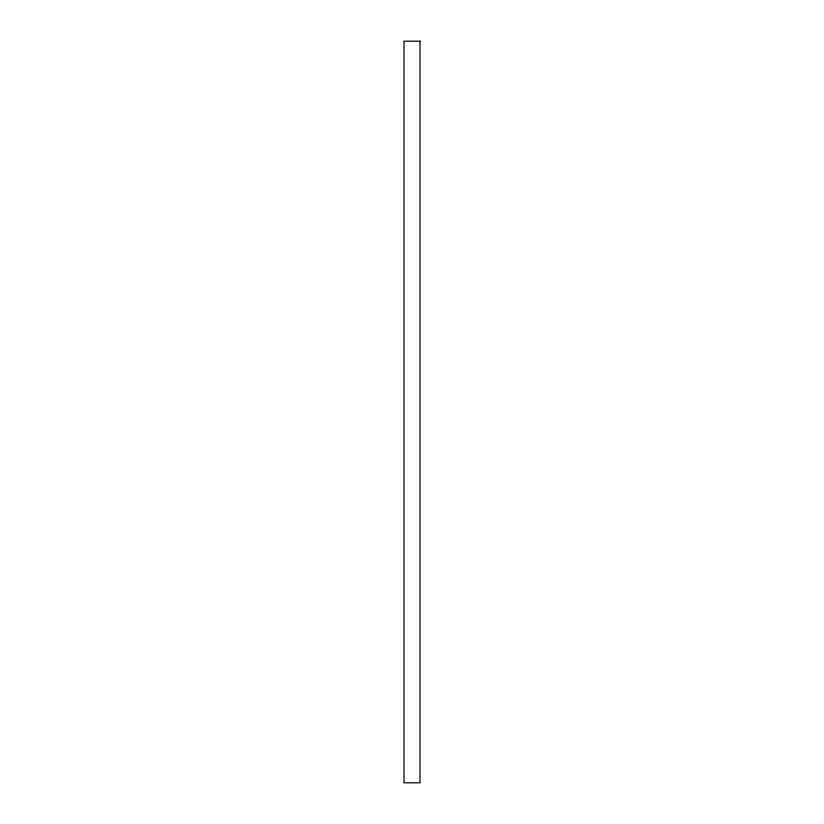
<?xml version="1.0" encoding="UTF-8"?>
<svg xmlns="http://www.w3.org/2000/svg" width="824" height="824" viewBox="0 0 824 824"><rect width="100%" height="100%" fill="white"/><g stroke="black" fill="none" stroke-linecap="round" stroke-linejoin="round"><path stroke-width="1.24" d="M420.013 41.2L403.987 41.2L403.987 782.8L420.013 782.8L420.013 41.2"/></g></svg>
